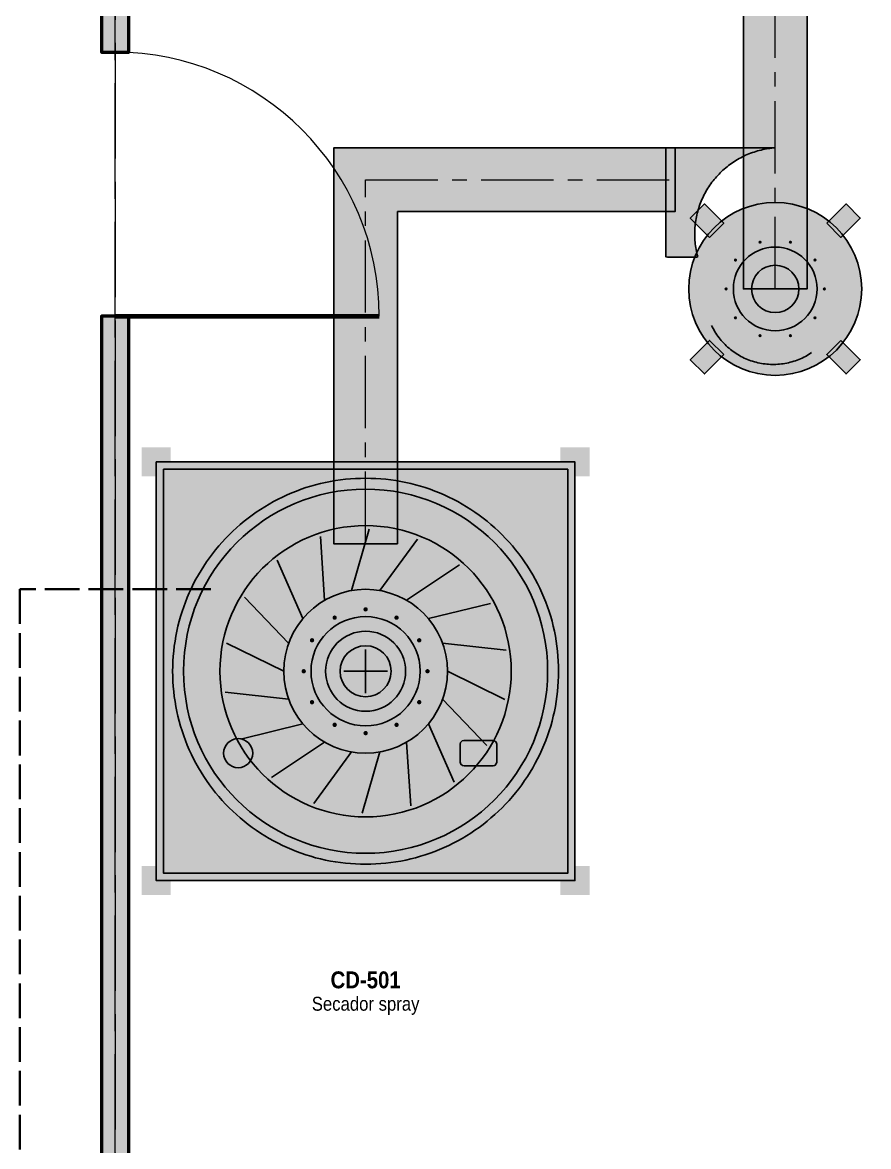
# Model space of a CAD drawing. Header units: metres. Extents: x 0 to 115, y 0 to 64.
# Drawn here: x 75.13 to 84.43, y 39.18 to 51.53 of the extents above; entities that cross this region are included whole.
import ezdxf

# ---------------------------------------------------------------- set-up
doc = ezdxf.new("R2010")
doc.units = ezdxf.units.M
doc.linetypes.add('CENTER', pattern=[5.08, 3.175, -0.635, 0.635, -0.635])
doc.linetypes.add('DASHED', pattern=[1.524, 1.27, -0.254])
doc.layers.add('A-AREA', color=8, linetype='DASHED', lineweight=13, plot=False)
for name, color, linetype, lineweight in [('A-MURO', 7, 'Continuous', 50), ('A-PUERTA', 41, 'Continuous', 25), ('G-ETIQUETA', 4, 'Continuous', 18), ('M-EQUIPO', 7, 'Continuous', 25), ('M-EQUIPO-RELLENO', 8, 'Continuous', 0), ('M-TUBERIA', 8, 'Continuous', 25), ('M-TUBERIA-RELLENO', 9, 'Continuous', 0)]:
    doc.layers.add(name, color=color, linetype=linetype, lineweight=lineweight)
doc.layers.add('A-MURO-RELLENO', color=8, linetype='Continuous', lineweight=0, true_color=0x8d949b)
doc.layers.add('P-PROCESO', color=5, linetype='Continuous', lineweight=35, true_color=0x1d4ed8)
doc.styles.add('PLANO', font='arial.ttf')
doc.styles.add('PLANO_N', font='arialbd.ttf')

# ---------------------------------------------------------------- blocks, each defined once
blk = doc.blocks.new('EQ_CD-501')
at = {"layer": 'M-EQUIPO-RELLENO', "true_color": 0x3e4a56}
h = blk.add_hatch(color=7, dxfattribs=at)
h.dxf.hatch_style = 1
h.paths.add_polyline_path([(-2.46, 2.46), (-2.14, 2.46), (-2.14, 2.14), (-2.46, 2.14)])
h = blk.add_hatch(color=7, dxfattribs=at)
h.dxf.hatch_style = 1
h.paths.add_polyline_path([(2.14, 2.46), (2.46, 2.46), (2.46, 2.14), (2.14, 2.14)])
at = {"layer": 'M-EQUIPO-RELLENO', "true_color": 0xe7ebee}
h = blk.add_hatch(color=7, dxfattribs=at)
h.dxf.hatch_style = 1
h.paths.add_polyline_path([(-2.3, 2.3), (2.3, 2.3), (2.3, -2.3), (-2.3, -2.3)])
h = blk.add_hatch(color=7, dxfattribs=at)
h.dxf.hatch_style = 1
h.paths.add_polyline_path([(2.12, 0), (2.1193, 0.0555), (2.1171, 0.111), (2.1136, 0.1664), (2.1086, 0.2216), (2.1021, 0.2768), (2.0942, 0.3317), (2.0849, 0.3864), (2.0741, 0.4409), (2.0619, 0.495), (2.0483, 0.5488), (2.0332, 0.6023), (2.0168, 0.6553), (1.9989, 0.7079), (1.9797, 0.7599), (1.9591, 0.8115), (1.9372, 0.8625), (1.9139, 0.9129), (1.8894, 0.9626), (1.8635, 1.0117), (1.8363, 1.0601), (1.8079, 1.1078), (1.7782, 1.1547), (1.7473, 1.2009), (1.7153, 1.2462), (1.682, 1.2906), (1.6476, 1.3342), (1.6121, 1.3768), (1.5755, 1.4186), (1.5378, 1.4593), (1.4991, 1.4991), (1.4593, 1.5378), (1.4186, 1.5755), (1.3768, 1.6121), (1.3342, 1.6476), (1.2906, 1.682), (1.2462, 1.7153), (1.2009, 1.7473), (1.1547, 1.7782), (1.1078, 1.8079), (1.0601, 1.8363), (1.0117, 1.8635), (0.9626, 1.8894), (0.9129, 1.9139), (0.8625, 1.9372), (0.8115, 1.9591), (0.7599, 1.9797), (0.7079, 1.9989), (0.6553, 2.0168), (0.6023, 2.0332), (0.5488, 2.0483), (0.495, 2.0619), (0.4409, 2.0741), (0.3864, 2.0849), (0.3317, 2.0942), (0.2768, 2.1021), (0.2216, 2.1086), (0.1664, 2.1136), (0.111, 2.1171), (0.0555, 2.1193), (0, 2.12), (-0.0555, 2.1193), (-0.111, 2.1171), (-0.1664, 2.1136), (-0.2216, 2.1086), (-0.2768, 2.1021), (-0.3317, 2.0942), (-0.3864, 2.0849), (-0.4409, 2.0741), (-0.495, 2.0619), (-0.5488, 2.0483), (-0.6023, 2.0332), (-0.6553, 2.0168), (-0.7079, 1.9989), (-0.7599, 1.9797), (-0.8115, 1.9591), (-0.8625, 1.9372), (-0.9129, 1.9139), (-0.9626, 1.8894), (-1.0117, 1.8635), (-1.0601, 1.8363), (-1.1078, 1.8079), (-1.1547, 1.7782), (-1.2009, 1.7473), (-1.2462, 1.7153), (-1.2906, 1.682), (-1.3342, 1.6476), (-1.3768, 1.6121), (-1.4186, 1.5755), (-1.4593, 1.5378), (-1.4991, 1.4991), (-1.5378, 1.4593), (-1.5755, 1.4186), (-1.6121, 1.3768), (-1.6476, 1.3342), (-1.682, 1.2906), (-1.7153, 1.2462), (-1.7473, 1.2009), (-1.7782, 1.1547), (-1.8079, 1.1078), (-1.8363, 1.0601), (-1.8635, 1.0117), (-1.8894, 0.9626), (-1.9139, 0.9129), (-1.9372, 0.8625), (-1.9591, 0.8115), (-1.9797, 0.7599), (-1.9989, 0.7079), (-2.0168, 0.6553), (-2.0332, 0.6023), (-2.0483, 0.5488), (-2.0619, 0.495), (-2.0741, 0.4409), (-2.0849, 0.3864), (-2.0942, 0.3317), (-2.1021, 0.2768), (-2.1086, 0.2216), (-2.1136, 0.1664), (-2.1171, 0.111), (-2.1193, 0.0555), (-2.12, 0), (-2.1193, -0.0555), (-2.1171, -0.111), (-2.1136, -0.1664), (-2.1086, -0.2216), (-2.1021, -0.2768), (-2.0942, -0.3317), (-2.0849, -0.3864), (-2.0741, -0.4409), (-2.0619, -0.495), (-2.0483, -0.5488), (-2.0332, -0.6023), (-2.0168, -0.6553), (-1.9989, -0.7079), (-1.9797, -0.7599), (-1.9591, -0.8115), (-1.9372, -0.8625), (-1.9139, -0.9129), (-1.8894, -0.9626), (-1.8635, -1.0117), (-1.8363, -1.0601), (-1.8079, -1.1078), (-1.7782, -1.1547), (-1.7473, -1.2009), (-1.7153, -1.2462), (-1.682, -1.2906), (-1.6476, -1.3342), (-1.6121, -1.3768), (-1.5755, -1.4186), (-1.5378, -1.4593), (-1.4991, -1.4991), (-1.4593, -1.5378), (-1.4186, -1.5755), (-1.3768, -1.6121), (-1.3342, -1.6476), (-1.2906, -1.682), (-1.2462, -1.7153), (-1.2009, -1.7473), (-1.1547, -1.7782), (-1.1078, -1.8079), (-1.0601, -1.8363), (-1.0117, -1.8635), (-0.9626, -1.8894), (-0.9129, -1.9139), (-0.8625, -1.9372), (-0.8115, -1.9591), (-0.7599, -1.9797), (-0.7079, -1.9989), (-0.6553, -2.0168), (-0.6023, -2.0332), (-0.5488, -2.0483), (-0.495, -2.0619), (-0.4409, -2.0741), (-0.3864, -2.0849), (-0.3317, -2.0942), (-0.2768, -2.1021), (-0.2216, -2.1086), (-0.1664, -2.1136), (-0.111, -2.1171), (-0.0555, -2.1193), (0, -2.12), (0.0555, -2.1193), (0.111, -2.1171), (0.1664, -2.1136), (0.2216, -2.1086), (0.2768, -2.1021), (0.3317, -2.0942), (0.3864, -2.0849), (0.4409, -2.0741), (0.495, -2.0619), (0.5488, -2.0483), (0.6023, -2.0332), (0.6553, -2.0168), (0.7079, -1.9989), (0.7599, -1.9797), (0.8115, -1.9591), (0.8625, -1.9372), (0.9129, -1.9139), (0.9626, -1.8894), (1.0117, -1.8635), (1.0601, -1.8363), (1.1078, -1.8079), (1.1547, -1.7782), (1.2009, -1.7473), (1.2462, -1.7153), (1.2906, -1.682), (1.3342, -1.6476), (1.3768, -1.6121), (1.4186, -1.5755), (1.4593, -1.5378), (1.4991, -1.4991), (1.5378, -1.4593), (1.5755, -1.4186), (1.6121, -1.3768), (1.6476, -1.3342), (1.682, -1.2906), (1.7153, -1.2462), (1.7473, -1.2009), (1.7782, -1.1547), (1.8079, -1.1078), (1.8363, -1.0601), (1.8635, -1.0117), (1.8894, -0.9626), (1.9139, -0.9129), (1.9372, -0.8625), (1.9591, -0.8115), (1.9797, -0.7599), (1.9989, -0.7079), (2.0168, -0.6553), (2.0332, -0.6023), (2.0483, -0.5488), (2.0619, -0.495), (2.0741, -0.4409), (2.0849, -0.3864), (2.0942, -0.3317), (2.1021, -0.2768), (2.1086, -0.2216), (2.1136, -0.1664), (2.1171, -0.111), (2.1193, -0.0555), (2.12, 0)])
at = {"layer": 'M-EQUIPO-RELLENO', "true_color": 0xe7ebef}
h = blk.add_hatch(color=7, dxfattribs=at)
h.dxf.hatch_style = 1
edge = h.paths.add_edge_path()
edge.add_arc((0, 0), 2, 0, 360)
at = {"layer": 'M-EQUIPO-RELLENO', "true_color": 0xd3d9df}
h = blk.add_hatch(color=7, dxfattribs=at)
h.dxf.hatch_style = 1
edge = h.paths.add_edge_path()
edge.add_arc((0, 0), 0.9, 0, 360)
at = {"layer": 'M-EQUIPO-RELLENO', "true_color": 0x5b6570}
h = blk.add_hatch(color=7, dxfattribs=at)
h.dxf.hatch_style = 1
edge = h.paths.add_edge_path()
edge.add_arc((0, 0.68), 0.024, 0, 360)
h = blk.add_hatch(color=7, dxfattribs=at)
h.dxf.hatch_style = 1
edge = h.paths.add_edge_path()
edge.add_arc((-0.34, 0.5889), 0.024, 0, 360)
h = blk.add_hatch(color=7, dxfattribs=at)
h.dxf.hatch_style = 1
edge = h.paths.add_edge_path()
edge.add_arc((0.34, 0.5889), 0.024, 0, 360)
at = {"layer": 'M-EQUIPO-RELLENO', "true_color": 0x5c6b7a}
h = blk.add_hatch(color=7, dxfattribs=at)
h.dxf.hatch_style = 1
edge = h.paths.add_edge_path()
edge.add_arc((0, 0), 0.44, 0, 360)
at = {"layer": 'M-EQUIPO-RELLENO', "true_color": 0x5b6570}
h = blk.add_hatch(color=7, dxfattribs=at)
h.dxf.hatch_style = 1
edge = h.paths.add_edge_path()
edge.add_arc((-0.5889, 0.34), 0.024, 0, 360)
h = blk.add_hatch(color=7, dxfattribs=at)
h.dxf.hatch_style = 1
edge = h.paths.add_edge_path()
edge.add_arc((0.5889, 0.34), 0.024, 0, 360)
h = blk.add_hatch(color=7, dxfattribs=at)
h.dxf.hatch_style = 1
edge = h.paths.add_edge_path()
edge.add_arc((-0.68, 0), 0.024, 0, 360)
h = blk.add_hatch(color=7, dxfattribs=at)
h.dxf.hatch_style = 1
edge = h.paths.add_edge_path()
edge.add_arc((0.68, 0), 0.024, 0, 360)
h = blk.add_hatch(color=7, dxfattribs=at)
h.dxf.hatch_style = 1
edge = h.paths.add_edge_path()
edge.add_arc((-0.5889, -0.34), 0.024, 0, 360)
h = blk.add_hatch(color=7, dxfattribs=at)
h.dxf.hatch_style = 1
edge = h.paths.add_edge_path()
edge.add_arc((0.5889, -0.34), 0.024, 0, 360)
h = blk.add_hatch(color=7, dxfattribs=at)
h.dxf.hatch_style = 1
edge = h.paths.add_edge_path()
edge.add_arc((-0.34, -0.5889), 0.024, 0, 360)
h = blk.add_hatch(color=7, dxfattribs=at)
h.dxf.hatch_style = 1
edge = h.paths.add_edge_path()
edge.add_arc((0.34, -0.5889), 0.024, 0, 360)
at = {"layer": 'M-EQUIPO-RELLENO', "true_color": 0xb9d6ea}
h = blk.add_hatch(color=7, dxfattribs=at)
h.dxf.hatch_style = 1
edge = h.paths.add_edge_path()
edge.add_arc((-1.4, -0.9), 0.16, 0, 360)
at = {"layer": 'M-EQUIPO-RELLENO', "true_color": 0x5b6570}
h = blk.add_hatch(color=7, dxfattribs=at)
h.dxf.hatch_style = 1
edge = h.paths.add_edge_path()
edge.add_arc((0, -0.68), 0.024, 0, 360)
at = {"layer": 'M-EQUIPO-RELLENO', "true_color": 0xe8ecef}
h = blk.add_hatch(color=7, dxfattribs=at)
h.dxf.hatch_style = 1
h.paths.add_polyline_path([(1.08, -0.76), (1.0998, -0.76), (1.1196, -0.76), (1.1394, -0.76), (1.1591, -0.76), (1.1789, -0.76), (1.1987, -0.76), (1.2185, -0.76), (1.2383, -0.76), (1.2581, -0.76), (1.2779, -0.76), (1.2976, -0.76), (1.3174, -0.76), (1.3372, -0.76), (1.357, -0.76), (1.3768, -0.76), (1.3966, -0.76), (1.417, -0.7638), (1.434, -0.7789), (1.44, -0.7994), (1.44, -0.8191), (1.44, -0.8389), (1.44, -0.8587), (1.44, -0.8785), (1.44, -0.8983), (1.44, -0.9181), (1.44, -0.9379), (1.44, -0.9576), (1.44, -0.9774), (1.44, -0.9972), (1.4359, -1.0177), (1.4205, -1.0344), (1.4, -1.04), (1.3802, -1.04), (1.3604, -1.04), (1.3406, -1.04), (1.3209, -1.04), (1.3011, -1.04), (1.2813, -1.04), (1.2615, -1.04), (1.2417, -1.04), (1.2219, -1.04), (1.2021, -1.04), (1.1824, -1.04), (1.1626, -1.04), (1.1428, -1.04), (1.123, -1.04), (1.1032, -1.04), (1.0834, -1.04), (1.063, -1.0362), (1.046, -1.0211), (1.04, -1.0006), (1.04, -0.9809), (1.04, -0.9611), (1.04, -0.9413), (1.04, -0.9215), (1.04, -0.9017), (1.04, -0.8819), (1.04, -0.8621), (1.04, -0.8424), (1.04, -0.8226), (1.04, -0.8028), (1.0441, -0.7823), (1.0595, -0.7656)])
at = {"layer": 'M-EQUIPO-RELLENO', "true_color": 0x3e4a56}
h = blk.add_hatch(color=7, dxfattribs=at)
h.dxf.hatch_style = 1
h.paths.add_polyline_path([(-2.46, -2.14), (-2.14, -2.14), (-2.14, -2.46), (-2.46, -2.46)])
h = blk.add_hatch(color=7, dxfattribs=at)
h.dxf.hatch_style = 1
h.paths.add_polyline_path([(2.14, -2.14), (2.46, -2.14), (2.46, -2.46), (2.14, -2.46)])
at = {"layer": 'M-EQUIPO'}
for points in [[(-2.3, 2.3), (2.3, 2.3), (2.3, -2.3), (-2.3, -2.3)], [(2.12, 0), (2.1193, 0.0555), (2.1171, 0.111), (2.1136, 0.1664), (2.1086, 0.2216), (2.1021, 0.2768), (2.0942, 0.3317), (2.0849, 0.3864), (2.0741, 0.4409), (2.0619, 0.495), (2.0483, 0.5488), (2.0332, 0.6023), (2.0168, 0.6553), (1.9989, 0.7079), (1.9797, 0.7599), (1.9591, 0.8115), (1.9372, 0.8625), (1.9139, 0.9129), (1.8894, 0.9626), (1.8635, 1.0117), (1.8363, 1.0601), (1.8079, 1.1078), (1.7782, 1.1547), (1.7473, 1.2009), (1.7153, 1.2462), (1.682, 1.2906), (1.6476, 1.3342), (1.6121, 1.3768), (1.5755, 1.4186), (1.5378, 1.4593), (1.4991, 1.4991), (1.4593, 1.5378), (1.4186, 1.5755), (1.3768, 1.6121), (1.3342, 1.6476), (1.2906, 1.682), (1.2462, 1.7153), (1.2009, 1.7473), (1.1547, 1.7782), (1.1078, 1.8079), (1.0601, 1.8363), (1.0117, 1.8635), (0.9626, 1.8894), (0.9129, 1.9139), (0.8625, 1.9372), (0.8115, 1.9591), (0.7599, 1.9797), (0.7079, 1.9989), (0.6553, 2.0168), (0.6023, 2.0332), (0.5488, 2.0483), (0.495, 2.0619), (0.4409, 2.0741), (0.3864, 2.0849), (0.3317, 2.0942), (0.2768, 2.1021), (0.2216, 2.1086), (0.1664, 2.1136), (0.111, 2.1171), (0.0555, 2.1193), (0, 2.12), (-0.0555, 2.1193), (-0.111, 2.1171), (-0.1664, 2.1136), (-0.2216, 2.1086), (-0.2768, 2.1021), (-0.3317, 2.0942), (-0.3864, 2.0849), (-0.4409, 2.0741), (-0.495, 2.0619), (-0.5488, 2.0483), (-0.6023, 2.0332), (-0.6553, 2.0168), (-0.7079, 1.9989), (-0.7599, 1.9797), (-0.8115, 1.9591), (-0.8625, 1.9372), (-0.9129, 1.9139), (-0.9626, 1.8894), (-1.0117, 1.8635), (-1.0601, 1.8363), (-1.1078, 1.8079), (-1.1547, 1.7782), (-1.2009, 1.7473), (-1.2462, 1.7153), (-1.2906, 1.682), (-1.3342, 1.6476), (-1.3768, 1.6121), (-1.4186, 1.5755), (-1.4593, 1.5378), (-1.4991, 1.4991), (-1.5378, 1.4593), (-1.5755, 1.4186), (-1.6121, 1.3768), (-1.6476, 1.3342), (-1.682, 1.2906), (-1.7153, 1.2462), (-1.7473, 1.2009), (-1.7782, 1.1547), (-1.8079, 1.1078), (-1.8363, 1.0601), (-1.8635, 1.0117), (-1.8894, 0.9626), (-1.9139, 0.9129), (-1.9372, 0.8625), (-1.9591, 0.8115), (-1.9797, 0.7599), (-1.9989, 0.7079), (-2.0168, 0.6553), (-2.0332, 0.6023), (-2.0483, 0.5488), (-2.0619, 0.495), (-2.0741, 0.4409), (-2.0849, 0.3864), (-2.0942, 0.3317), (-2.1021, 0.2768), (-2.1086, 0.2216), (-2.1136, 0.1664), (-2.1171, 0.111), (-2.1193, 0.0555), (-2.12, 0), (-2.1193, -0.0555), (-2.1171, -0.111), (-2.1136, -0.1664), (-2.1086, -0.2216), (-2.1021, -0.2768), (-2.0942, -0.3317), (-2.0849, -0.3864), (-2.0741, -0.4409), (-2.0619, -0.495), (-2.0483, -0.5488), (-2.0332, -0.6023), (-2.0168, -0.6553), (-1.9989, -0.7079), (-1.9797, -0.7599), (-1.9591, -0.8115), (-1.9372, -0.8625), (-1.9139, -0.9129), (-1.8894, -0.9626), (-1.8635, -1.0117), (-1.8363, -1.0601), (-1.8079, -1.1078), (-1.7782, -1.1547), (-1.7473, -1.2009), (-1.7153, -1.2462), (-1.682, -1.2906), (-1.6476, -1.3342), (-1.6121, -1.3768), (-1.5755, -1.4186), (-1.5378, -1.4593), (-1.4991, -1.4991), (-1.4593, -1.5378), (-1.4186, -1.5755), (-1.3768, -1.6121), (-1.3342, -1.6476), (-1.2906, -1.682), (-1.2462, -1.7153), (-1.2009, -1.7473), (-1.1547, -1.7782), (-1.1078, -1.8079), (-1.0601, -1.8363), (-1.0117, -1.8635), (-0.9626, -1.8894), (-0.9129, -1.9139), (-0.8625, -1.9372), (-0.8115, -1.9591), (-0.7599, -1.9797), (-0.7079, -1.9989), (-0.6553, -2.0168), (-0.6023, -2.0332), (-0.5488, -2.0483), (-0.495, -2.0619), (-0.4409, -2.0741), (-0.3864, -2.0849), (-0.3317, -2.0942), (-0.2768, -2.1021), (-0.2216, -2.1086), (-0.1664, -2.1136), (-0.111, -2.1171), (-0.0555, -2.1193), (0, -2.12), (0.0555, -2.1193), (0.111, -2.1171), (0.1664, -2.1136), (0.2216, -2.1086), (0.2768, -2.1021), (0.3317, -2.0942), (0.3864, -2.0849), (0.4409, -2.0741), (0.495, -2.0619), (0.5488, -2.0483), (0.6023, -2.0332), (0.6553, -2.0168), (0.7079, -1.9989), (0.7599, -1.9797), (0.8115, -1.9591), (0.8625, -1.9372), (0.9129, -1.9139), (0.9626, -1.8894), (1.0117, -1.8635), (1.0601, -1.8363), (1.1078, -1.8079), (1.1547, -1.7782), (1.2009, -1.7473), (1.2462, -1.7153), (1.2906, -1.682), (1.3342, -1.6476), (1.3768, -1.6121), (1.4186, -1.5755), (1.4593, -1.5378), (1.4991, -1.4991), (1.5378, -1.4593), (1.5755, -1.4186), (1.6121, -1.3768), (1.6476, -1.3342), (1.682, -1.2906), (1.7153, -1.2462), (1.7473, -1.2009), (1.7782, -1.1547), (1.8079, -1.1078), (1.8363, -1.0601), (1.8635, -1.0117), (1.8894, -0.9626), (1.9139, -0.9129), (1.9372, -0.8625), (1.9591, -0.8115), (1.9797, -0.7599), (1.9989, -0.7079), (2.0168, -0.6553), (2.0332, -0.6023), (2.0483, -0.5488), (2.0619, -0.495), (2.0741, -0.4409), (2.0849, -0.3864), (2.0942, -0.3317), (2.1021, -0.2768), (2.1086, -0.2216), (2.1136, -0.1664), (2.1171, -0.111), (2.1193, -0.0555), (2.12, 0)], [(1.08, -0.76), (1.0998, -0.76), (1.1196, -0.76), (1.1394, -0.76), (1.1591, -0.76), (1.1789, -0.76), (1.1987, -0.76), (1.2185, -0.76), (1.2383, -0.76), (1.2581, -0.76), (1.2779, -0.76), (1.2976, -0.76), (1.3174, -0.76), (1.3372, -0.76), (1.357, -0.76), (1.3768, -0.76), (1.3966, -0.76), (1.417, -0.7638), (1.434, -0.7789), (1.44, -0.7994), (1.44, -0.8191), (1.44, -0.8389), (1.44, -0.8587), (1.44, -0.8785), (1.44, -0.8983), (1.44, -0.9181), (1.44, -0.9379), (1.44, -0.9576), (1.44, -0.9774), (1.44, -0.9972), (1.4359, -1.0177), (1.4205, -1.0344), (1.4, -1.04), (1.3802, -1.04), (1.3604, -1.04), (1.3406, -1.04), (1.3209, -1.04), (1.3011, -1.04), (1.2813, -1.04), (1.2615, -1.04), (1.2417, -1.04), (1.2219, -1.04), (1.2021, -1.04), (1.1824, -1.04), (1.1626, -1.04), (1.1428, -1.04), (1.123, -1.04), (1.1032, -1.04), (1.0834, -1.04), (1.063, -1.0362), (1.046, -1.0211), (1.04, -1.0006), (1.04, -0.9809), (1.04, -0.9611), (1.04, -0.9413), (1.04, -0.9215), (1.04, -0.9017), (1.04, -0.8819), (1.04, -0.8621), (1.04, -0.8424), (1.04, -0.8226), (1.04, -0.8028), (1.0441, -0.7823), (1.0595, -0.7656)]]:
    blk.add_lwpolyline(points, close=True, dxfattribs=at)
at = {"layer": 'M-EQUIPO', "true_color": 0xd9a514}
blk.add_lwpolyline([(-2.22, 2.22), (2.22, 2.22), (2.22, -2.22), (-2.22, -2.22)], close=True, dxfattribs=at)
at = {"layer": 'M-EQUIPO', "true_color": 0x6b7682}
for points in [[(-0.1563, 0.8863), (0.0397, 1.5595)], [(-0.45, 0.7794), (-0.496, 1.479)], [(0.1563, 0.8863), (0.5707, 1.4519)], [(-0.6894, 0.5785), (-0.972, 1.2202)], [(0.45, 0.7794), (1.0329, 1.1691)], [(-0.8457, 0.3078), (-1.3307, 0.8141)], [(0.6894, 0.5785), (1.3704, 0.7453)], [(-0.9, 0), (-1.5289, 0.3099)], [(0.8457, 0.3078), (1.5427, 0.2317)], [(0.9, 0), (1.5289, -0.3099)], [(-0.8457, -0.3078), (-1.5427, -0.2317)], [(0.8457, -0.3078), (1.3307, -0.8141)], [(-0.6894, -0.5785), (-1.3704, -0.7453)], [(0.6894, -0.5785), (0.972, -1.2202)], [(-0.45, -0.7794), (-1.0329, -1.1691)], [(0.45, -0.7794), (0.496, -1.479)], [(-0.1563, -0.8863), (-0.5707, -1.4519)], [(0.1563, -0.8863), (-0.0397, -1.5595)]]:
    blk.add_lwpolyline(points, dxfattribs=at)
at = {"layer": 'M-EQUIPO', "true_color": 0xc9d6e2}
for points in [[(0, 0.24), (0, -0.24)], [(-0.24, 0), (0.24, 0)]]:
    blk.add_lwpolyline(points, dxfattribs=at)
at = {"layer": 'M-EQUIPO'}
for centre, radius in [((0, 0), 2), ((0, 0), 0.9), ((0, 0), 0.44), ((-1.4, -0.9), 0.16)]:
    blk.add_circle(centre, radius, dxfattribs=at)
at = {"layer": 'M-EQUIPO', "true_color": 0x8b96a2}
blk.add_circle((0, 0), 1.6, dxfattribs=at)
at = {"layer": 'M-EQUIPO', "ltscale": 0.15}
blk.add_circle((0, 0), 0.6, dxfattribs=at)
at = {"layer": 'M-EQUIPO', "true_color": 0xc9d6e2}
blk.add_circle((0, 0), 0.28, dxfattribs=at)
at = {"layer": 'G-ETIQUETA', "style": 'PLANO', "flags": 1}
for tag, p in [('TAG', (0, 0)), ('NOMBRE', (0, -0.25)), ('AREA', (0, -0.5)), ('FUNCION', (0, -0.75)), ('CONFIANZA', (0, -1))]:
    blk.add_attdef(tag, p, '', height=0.15, dxfattribs=at)
blk = doc.blocks.new('EQ_CO-65H')
at = {"layer": 'M-EQUIPO-RELLENO', "true_color": 0xdfe4e9}
h = blk.add_hatch(color=7, dxfattribs=at)
h.dxf.hatch_style = 1
h.paths.add_polyline_path([(-1.2, 1.55), (-1.18, 1.55), (-1.1601, 1.55), (-1.1401, 1.55), (-1.1201, 1.55), (-1.1002, 1.55), (-1.0802, 1.55), (-1.0603, 1.55), (-1.0403, 1.55), (-1.0203, 1.55), (-1.0004, 1.55), (-0.9804, 1.55), (-0.9604, 1.55), (-0.9405, 1.55), (-0.9205, 1.55), (-0.9006, 1.55), (-0.8806, 1.55), (-0.8606, 1.55), (-0.8407, 1.55), (-0.8207, 1.55), (-0.8007, 1.55), (-0.7808, 1.55), (-0.7608, 1.55), (-0.7409, 1.55), (-0.7209, 1.55), (-0.7009, 1.55), (-0.681, 1.55), (-0.661, 1.55), (-0.641, 1.55), (-0.6211, 1.55), (-0.6011, 1.55), (-0.5812, 1.55), (-0.5612, 1.55), (-0.5412, 1.55), (-0.5213, 1.55), (-0.5013, 1.55), (-0.4813, 1.55), (-0.4614, 1.55), (-0.4414, 1.55), (-0.4215, 1.55), (-0.4015, 1.55), (-0.3815, 1.55), (-0.3616, 1.55), (-0.3416, 1.55), (-0.3216, 1.55), (-0.3017, 1.55), (-0.2817, 1.55), (-0.2618, 1.55), (-0.2418, 1.55), (-0.2218, 1.55), (-0.2019, 1.55), (-0.1819, 1.55), (-0.1619, 1.55), (-0.142, 1.55), (-0.122, 1.55), (-0.1021, 1.55), (-0.0821, 1.55), (-0.0621, 1.55), (-0.0422, 1.55), (-0.0222, 1.55), (-0.0022, 1.55), (-0.0177, 1.5486), (-0.0375, 1.5466), (-0.0573, 1.5443), (-0.0771, 1.5415), (-0.0968, 1.5383), (-0.1164, 1.5346), (-0.136, 1.5306), (-0.1555, 1.5262), (-0.1748, 1.5213), (-0.1941, 1.516), (-0.2132, 1.5104), (-0.2322, 1.5043), (-0.2511, 1.4978), (-0.2699, 1.491), (-0.2885, 1.4837), (-0.3069, 1.4761), (-0.3252, 1.4681), (-0.3433, 1.4597), (-0.3612, 1.4509), (-0.3789, 1.4417), (-0.3965, 1.4322), (-0.4138, 1.4223), (-0.4309, 1.412), (-0.4478, 1.4014), (-0.4645, 1.3904), (-0.481, 1.3791), (-0.4972, 1.3674), (-0.5131, 1.3554), (-0.5288, 1.3431), (-0.5443, 1.3305), (-0.5594, 1.3175), (-0.5743, 1.3042), (-0.5889, 1.2906), (-0.6032, 1.2767), (-0.6173, 1.2625), (-0.631, 1.248), (-0.6444, 1.2332), (-0.6575, 1.2181), (-0.6703, 1.2028), (-0.6827, 1.1872), (-0.6948, 1.1713), (-0.7066, 1.1552), (-0.7181, 1.1388), (-0.7292, 1.1223), (-0.7399, 1.1054), (-0.7503, 1.0884), (-0.7604, 1.0711), (-0.77, 1.0537), (-0.7793, 1.036), (-0.7883, 1.0182), (-0.7968, 1.0001), (-0.805, 0.9819), (-0.8128, 0.9635), (-0.8202, 0.945), (-0.8272, 0.9263), (-0.8338, 0.9075), (-0.84, 0.8885), (-0.8458, 0.8694), (-0.8512, 0.8502), (-0.8562, 0.8308), (-0.8608, 0.8114), (-0.865, 0.7919), (-0.8688, 0.7723), (-0.8721, 0.7526), (-0.8751, 0.7329), (-0.8776, 0.7131), (-0.8797, 0.6932), (-0.8815, 0.6733), (-0.8827, 0.6534), (-0.8836, 0.6335), (-0.8841, 0.6135), (-0.8841, 0.5936), (-0.8837, 0.5736), (-0.8829, 0.5537), (-0.8816, 0.5337), (-0.88, 0.5138), (-0.8779, 0.494), (-0.8754, 0.4742), (-0.8725, 0.4544), (-0.8692, 0.4347), (-0.8655, 0.4151), (-0.8614, 0.3956), (-0.8568, 0.3762), (-0.8519, 0.3568), (-0.8629, 0.35), (-0.8828, 0.35), (-0.9028, 0.35), (-0.9228, 0.35), (-0.9427, 0.35), (-0.9627, 0.35), (-0.9827, 0.35), (-1.0026, 0.35), (-1.0226, 0.35), (-1.0425, 0.35), (-1.0625, 0.35), (-1.0825, 0.35), (-1.1024, 0.35), (-1.1224, 0.35), (-1.1424, 0.35), (-1.1623, 0.35), (-1.1823, 0.35), (-1.2, 0.3522), (-1.2, 0.3722), (-1.2, 0.3922), (-1.2, 0.4121), (-1.2, 0.4321), (-1.2, 0.4521), (-1.2, 0.472), (-1.2, 0.492), (-1.2, 0.5119), (-1.2, 0.5319), (-1.2, 0.5519), (-1.2, 0.5718), (-1.2, 0.5918), (-1.2, 0.6118), (-1.2, 0.6317), (-1.2, 0.6517), (-1.2, 0.6716), (-1.2, 0.6916), (-1.2, 0.7116), (-1.2, 0.7315), (-1.2, 0.7515), (-1.2, 0.7715), (-1.2, 0.7914), (-1.2, 0.8114), (-1.2, 0.8313), (-1.2, 0.8513), (-1.2, 0.8713), (-1.2, 0.8912), (-1.2, 0.9112), (-1.2, 0.9312), (-1.2, 0.9511), (-1.2, 0.9711), (-1.2, 0.991), (-1.2, 1.011), (-1.2, 1.031), (-1.2, 1.0509), (-1.2, 1.0709), (-1.2, 1.0909), (-1.2, 1.1108), (-1.2, 1.1308), (-1.2, 1.1507), (-1.2, 1.1707), (-1.2, 1.1907), (-1.2, 1.2106), (-1.2, 1.2306), (-1.2, 1.2506), (-1.2, 1.2705), (-1.2, 1.2905), (-1.2, 1.3104), (-1.2, 1.3304), (-1.2, 1.3504), (-1.2, 1.3703), (-1.2, 1.3903), (-1.2, 1.4103), (-1.2, 1.4302), (-1.2, 1.4502), (-1.2, 1.4701), (-1.2, 1.4901), (-1.2, 1.5101), (-1.2, 1.53), (-1.2, 1.55)])
at = {"layer": 'M-EQUIPO-RELLENO', "true_color": 0xe7ebef}
h = blk.add_hatch(color=7, dxfattribs=at)
h.dxf.hatch_style = 1
edge = h.paths.add_edge_path()
edge.add_arc((0, 0), 0.95, 0, 360)
at = {"layer": 'M-EQUIPO-RELLENO', "true_color": 0xc3cad1}
h = blk.add_hatch(color=7, dxfattribs=at)
h.dxf.hatch_style = 1
h.paths.add_polyline_path([(-0.7212, 0.5657), (-0.9334, 0.7778), (-0.7778, 0.9334), (-0.5657, 0.7212)])
h = blk.add_hatch(color=7, dxfattribs=at)
h.dxf.hatch_style = 1
h.paths.add_polyline_path([(0.5657, 0.7212), (0.7778, 0.9334), (0.9334, 0.7778), (0.7212, 0.5657)])
at = {"layer": 'M-EQUIPO-RELLENO', "true_color": 0x5b6570}
h = blk.add_hatch(color=7, dxfattribs=at)
h.dxf.hatch_style = 1
edge = h.paths.add_edge_path()
edge.add_arc((-0.1669, 0.5136), 0.018, 0, 360)
h = blk.add_hatch(color=7, dxfattribs=at)
h.dxf.hatch_style = 1
edge = h.paths.add_edge_path()
edge.add_arc((0.1669, 0.5136), 0.018, 0, 360)
at = {"layer": 'M-EQUIPO-RELLENO', "true_color": 0xd1d8de}
h = blk.add_hatch(color=7, dxfattribs=at)
h.dxf.hatch_style = 1
edge = h.paths.add_edge_path()
edge.add_arc((0, 0), 0.46, 0, 360)
at = {"layer": 'M-EQUIPO-RELLENO', "true_color": 0x5b6570}
h = blk.add_hatch(color=7, dxfattribs=at)
h.dxf.hatch_style = 1
edge = h.paths.add_edge_path()
edge.add_arc((-0.4369, 0.3174), 0.018, 0, 360)
h = blk.add_hatch(color=7, dxfattribs=at)
h.dxf.hatch_style = 1
edge = h.paths.add_edge_path()
edge.add_arc((0.4369, 0.3174), 0.018, 0, 360)
h = blk.add_hatch(color=7, dxfattribs=at)
h.dxf.hatch_style = 1
edge = h.paths.add_edge_path()
edge.add_arc((-0.54, 0), 0.018, 0, 360)
h = blk.add_hatch(color=7, dxfattribs=at)
h.dxf.hatch_style = 1
edge = h.paths.add_edge_path()
edge.add_arc((0.54, 0), 0.018, 0, 360)
h = blk.add_hatch(color=7, dxfattribs=at)
h.dxf.hatch_style = 1
edge = h.paths.add_edge_path()
edge.add_arc((-0.4369, -0.3174), 0.018, 0, 360)
h = blk.add_hatch(color=7, dxfattribs=at)
h.dxf.hatch_style = 1
edge = h.paths.add_edge_path()
edge.add_arc((0.4369, -0.3174), 0.018, 0, 360)
at = {"layer": 'M-EQUIPO-RELLENO', "true_color": 0xc3cad1}
h = blk.add_hatch(color=7, dxfattribs=at)
h.dxf.hatch_style = 1
h.paths.add_polyline_path([(-0.5657, -0.7212), (-0.7778, -0.9334), (-0.9334, -0.7778), (-0.7212, -0.5657)])
at = {"layer": 'M-EQUIPO-RELLENO', "true_color": 0x5b6570}
h = blk.add_hatch(color=7, dxfattribs=at)
h.dxf.hatch_style = 1
edge = h.paths.add_edge_path()
edge.add_arc((-0.1669, -0.5136), 0.018, 0, 360)
h = blk.add_hatch(color=7, dxfattribs=at)
h.dxf.hatch_style = 1
edge = h.paths.add_edge_path()
edge.add_arc((0.1669, -0.5136), 0.018, 0, 360)
at = {"layer": 'M-EQUIPO-RELLENO', "true_color": 0xc3cad1}
h = blk.add_hatch(color=7, dxfattribs=at)
h.dxf.hatch_style = 1
h.paths.add_polyline_path([(0.7212, -0.5657), (0.9334, -0.7778), (0.7778, -0.9334), (0.5657, -0.7212)])
at = {"layer": 'M-EQUIPO'}
for points in [[(-1.2, 1.55), (-1.18, 1.55), (-1.1601, 1.55), (-1.1401, 1.55), (-1.1201, 1.55), (-1.1002, 1.55), (-1.0802, 1.55), (-1.0603, 1.55), (-1.0403, 1.55), (-1.0203, 1.55), (-1.0004, 1.55), (-0.9804, 1.55), (-0.9604, 1.55), (-0.9405, 1.55), (-0.9205, 1.55), (-0.9006, 1.55), (-0.8806, 1.55), (-0.8606, 1.55), (-0.8407, 1.55), (-0.8207, 1.55), (-0.8007, 1.55), (-0.7808, 1.55), (-0.7608, 1.55), (-0.7409, 1.55), (-0.7209, 1.55), (-0.7009, 1.55), (-0.681, 1.55), (-0.661, 1.55), (-0.641, 1.55), (-0.6211, 1.55), (-0.6011, 1.55), (-0.5812, 1.55), (-0.5612, 1.55), (-0.5412, 1.55), (-0.5213, 1.55), (-0.5013, 1.55), (-0.4813, 1.55), (-0.4614, 1.55), (-0.4414, 1.55), (-0.4215, 1.55), (-0.4015, 1.55), (-0.3815, 1.55), (-0.3616, 1.55), (-0.3416, 1.55), (-0.3216, 1.55), (-0.3017, 1.55), (-0.2817, 1.55), (-0.2618, 1.55), (-0.2418, 1.55), (-0.2218, 1.55), (-0.2019, 1.55), (-0.1819, 1.55), (-0.1619, 1.55), (-0.142, 1.55), (-0.122, 1.55), (-0.1021, 1.55), (-0.0821, 1.55), (-0.0621, 1.55), (-0.0422, 1.55), (-0.0222, 1.55), (-0.0022, 1.55), (-0.0177, 1.5486), (-0.0375, 1.5466), (-0.0573, 1.5443), (-0.0771, 1.5415), (-0.0968, 1.5383), (-0.1164, 1.5346), (-0.136, 1.5306), (-0.1555, 1.5262), (-0.1748, 1.5213), (-0.1941, 1.516), (-0.2132, 1.5104), (-0.2322, 1.5043), (-0.2511, 1.4978), (-0.2699, 1.491), (-0.2885, 1.4837), (-0.3069, 1.4761), (-0.3252, 1.4681), (-0.3433, 1.4597), (-0.3612, 1.4509), (-0.3789, 1.4417), (-0.3965, 1.4322), (-0.4138, 1.4223), (-0.4309, 1.412), (-0.4478, 1.4014), (-0.4645, 1.3904), (-0.481, 1.3791), (-0.4972, 1.3674), (-0.5131, 1.3554), (-0.5288, 1.3431), (-0.5443, 1.3305), (-0.5594, 1.3175), (-0.5743, 1.3042), (-0.5889, 1.2906), (-0.6032, 1.2767), (-0.6173, 1.2625), (-0.631, 1.248), (-0.6444, 1.2332), (-0.6575, 1.2181), (-0.6703, 1.2028), (-0.6827, 1.1872), (-0.6948, 1.1713), (-0.7066, 1.1552), (-0.7181, 1.1388), (-0.7292, 1.1223), (-0.7399, 1.1054), (-0.7503, 1.0884), (-0.7604, 1.0711), (-0.77, 1.0537), (-0.7793, 1.036), (-0.7883, 1.0182), (-0.7968, 1.0001), (-0.805, 0.9819), (-0.8128, 0.9635), (-0.8202, 0.945), (-0.8272, 0.9263), (-0.8338, 0.9075), (-0.84, 0.8885), (-0.8458, 0.8694), (-0.8512, 0.8502), (-0.8562, 0.8308), (-0.8608, 0.8114), (-0.865, 0.7919), (-0.8688, 0.7723), (-0.8721, 0.7526), (-0.8751, 0.7329), (-0.8776, 0.7131), (-0.8797, 0.6932), (-0.8815, 0.6733), (-0.8827, 0.6534), (-0.8836, 0.6335), (-0.8841, 0.6135), (-0.8841, 0.5936), (-0.8837, 0.5736), (-0.8829, 0.5537), (-0.8816, 0.5337), (-0.88, 0.5138), (-0.8779, 0.494), (-0.8754, 0.4742), (-0.8725, 0.4544), (-0.8692, 0.4347), (-0.8655, 0.4151), (-0.8614, 0.3956), (-0.8568, 0.3762), (-0.8519, 0.3568), (-0.8629, 0.35), (-0.8828, 0.35), (-0.9028, 0.35), (-0.9228, 0.35), (-0.9427, 0.35), (-0.9627, 0.35), (-0.9827, 0.35), (-1.0026, 0.35), (-1.0226, 0.35), (-1.0425, 0.35), (-1.0625, 0.35), (-1.0825, 0.35), (-1.1024, 0.35), (-1.1224, 0.35), (-1.1424, 0.35), (-1.1623, 0.35), (-1.1823, 0.35), (-1.2, 0.3522), (-1.2, 0.3722), (-1.2, 0.3922), (-1.2, 0.4121), (-1.2, 0.4321), (-1.2, 0.4521), (-1.2, 0.472), (-1.2, 0.492), (-1.2, 0.5119), (-1.2, 0.5319), (-1.2, 0.5519), (-1.2, 0.5718), (-1.2, 0.5918), (-1.2, 0.6118), (-1.2, 0.6317), (-1.2, 0.6517), (-1.2, 0.6716), (-1.2, 0.6916), (-1.2, 0.7116), (-1.2, 0.7315), (-1.2, 0.7515), (-1.2, 0.7715), (-1.2, 0.7914), (-1.2, 0.8114), (-1.2, 0.8313), (-1.2, 0.8513), (-1.2, 0.8713), (-1.2, 0.8912), (-1.2, 0.9112), (-1.2, 0.9312), (-1.2, 0.9511), (-1.2, 0.9711), (-1.2, 0.991), (-1.2, 1.011), (-1.2, 1.031), (-1.2, 1.0509), (-1.2, 1.0709), (-1.2, 1.0909), (-1.2, 1.1108), (-1.2, 1.1308), (-1.2, 1.1507), (-1.2, 1.1707), (-1.2, 1.1907), (-1.2, 1.2106), (-1.2, 1.2306), (-1.2, 1.2506), (-1.2, 1.2705), (-1.2, 1.2905), (-1.2, 1.3104), (-1.2, 1.3304), (-1.2, 1.3504), (-1.2, 1.3703), (-1.2, 1.3903), (-1.2, 1.4103), (-1.2, 1.4302), (-1.2, 1.4502), (-1.2, 1.4701), (-1.2, 1.4901), (-1.2, 1.5101), (-1.2, 1.53), (-1.2, 1.55)], [(-0.7212, 0.5657), (-0.9334, 0.7778), (-0.7778, 0.9334), (-0.5657, 0.7212)], [(0.5657, 0.7212), (0.7778, 0.9334), (0.9334, 0.7778), (0.7212, 0.5657)], [(-0.5657, -0.7212), (-0.7778, -0.9334), (-0.9334, -0.7778), (-0.7212, -0.5657)], [(0.7212, -0.5657), (0.9334, -0.7778), (0.7778, -0.9334), (0.5657, -0.7212)]]:
    blk.add_lwpolyline(points, close=True, dxfattribs=at)
at = {"layer": 'M-EQUIPO', "true_color": 0x5d6a76}
blk.add_lwpolyline([(-0.7, -0.4), (-0.6913, -0.4179), (-0.682, -0.4356), (-0.6724, -0.453), (-0.6622, -0.4701), (-0.6516, -0.487), (-0.6406, -0.5036), (-0.6291, -0.5199), (-0.6172, -0.5359), (-0.6049, -0.5515), (-0.5921, -0.5669), (-0.579, -0.5818), (-0.5655, -0.5965), (-0.5515, -0.6107), (-0.5373, -0.6246), (-0.5226, -0.6381), (-0.5076, -0.6512), (-0.4922, -0.6639), (-0.4766, -0.6762), (-0.4606, -0.6881), (-0.4442, -0.6995), (-0.4276, -0.7105), (-0.4107, -0.7211), (-0.3936, -0.7312), (-0.3761, -0.7408), (-0.3584, -0.75), (-0.3405, -0.7587), (-0.3224, -0.767), (-0.304, -0.7747), (-0.2854, -0.782), (-0.2667, -0.7887), (-0.2478, -0.795), (-0.2287, -0.8007), (-0.2095, -0.806), (-0.1901, -0.8107), (-0.1706, -0.8149), (-0.1511, -0.8186), (-0.1314, -0.8218), (-0.1116, -0.8244), (-0.0918, -0.8266), (-0.072, -0.8282), (-0.0521, -0.8292), (-0.0322, -0.8298), (-0.0122, -0.8298), (0.0077, -0.8293), (0.0276, -0.8282), (0.0475, -0.8266), (0.0673, -0.8245), (0.087, -0.8219), (0.1067, -0.8187), (0.1263, -0.8151), (0.1458, -0.8109), (0.1651, -0.8062), (0.1844, -0.801), (0.2034, -0.7952), (0.2224, -0.789), (0.2411, -0.7823), (0.2597, -0.775), (0.2781, -0.7673), (0.2962, -0.7591), (0.3141, -0.7504), (0.3318, -0.7412), (0.3493, -0.7316), (0.3665, -0.7215), (0.3834, -0.711), (0.4, -0.7)], dxfattribs=at)
at = {"layer": 'M-EQUIPO'}
for radius in [0.95, 0.46]:
    blk.add_circle((0, 0), radius, dxfattribs=at)
at = {"layer": 'M-EQUIPO', "ltscale": 0.15}
blk.add_circle((0, 0), 0.26, dxfattribs=at)
at = {"layer": 'G-ETIQUETA', "style": 'PLANO', "flags": 1}
for tag, p in [('TAG', (0, 0)), ('NOMBRE', (0, -0.25)), ('AREA', (0, -0.5)), ('FUNCION', (0, -0.75)), ('CONFIANZA', (0, -1))]:
    blk.add_attdef(tag, p, '', height=0.15, dxfattribs=at)

msp = doc.modelspace()

# ---------------------------------------------------------------- hatches: boundary and pattern name
at = {"layer": 'A-MURO-RELLENO', "true_color": 0x8d949b}
h = msp.add_hatch(color=8, dxfattribs=at)
h.dxf.hatch_style = 1
h.paths.add_polyline_path([(54.65, 54.14), (64.6, 54.14), (64.6, 34.5), (64.3, 34.5), (64.3, 34.2), (65.1, 34.2), (65.1, 34.5), (64.9, 34.5), (64.9, 54.14), (76, 54.14), (76, 51.2), (76.3, 51.2), (76.3, 54.14), (87.25, 54.14), (87.25, 34.5), (86.6, 34.5), (86.6, 34.2), (87.7, 34.2), (87.7, 34.5), (87.55, 34.5), (87.55, 54.14), (100.15, 54.14), (100.15, 37.9), (100.45, 37.9), (100.45, 54.14), (113.09, 54.14), (113.09, 34.56), (106.8, 34.56), (106.8, 34.14), (113.51, 34.14), (113.51, 54.56), (44.4, 54.56), (44.4, 54.14), (54.35, 54.14), (54.35, 34.5), (53.8, 34.5), (53.8, 34.2), (61.9, 34.2), (61.9, 34.5), (54.65, 34.5)])
h = msp.add_hatch(color=8, dxfattribs=at)
h.dxf.hatch_style = 1
h.paths.add_polyline_path([(76.3, 48.3), (76, 48.3), (76, 34.5), (67.5, 34.5), (67.5, 34.2), (84.2, 34.2), (84.2, 34.5), (76.3, 34.5)])
at = {"layer": 'M-TUBERIA-RELLENO', "true_color": 0xdfe4e9}
h = msp.add_hatch(color=7, dxfattribs=at)
h.dxf.hatch_style = 1
h.paths.add_polyline_path([(83.75, 55.7), (83.05, 55.7), (83.05, 48.6), (83.75, 48.6)])
h = msp.add_hatch(color=7, dxfattribs=at)
h.dxf.hatch_style = 1
h.paths.add_polyline_path([(79.25, 49.45), (82.3, 49.45), (82.3, 50.15), (78.55, 50.15), (78.55, 45.8), (79.25, 45.8)])

# ---------------------------------------------------------------- linework, layer by layer
at = {"layer": 'A-AREA'}
for points in [[(64.75, 54.35), (76.15, 54.35), (76.15, 34.35), (64.75, 34.35)], [(76.15, 54.35), (87.4, 54.35), (87.4, 34.35), (76.15, 34.35)]]:
    msp.add_lwpolyline(points, close=True, dxfattribs=at)
at = {"layer": 'A-MURO'}
msp.add_lwpolyline([(53.8, 34.2), (61.9, 34.2), (61.9, 34.5), (54.65, 34.5), (54.65, 54.14), (64.6, 54.14), (64.6, 34.5), (64.3, 34.5), (64.3, 34.2), (65.1, 34.2), (65.1, 34.5), (64.9, 34.5), (64.9, 54.14), (76, 54.14), (76, 51.2), (76.3, 51.2), (76.3, 54.14), (87.25, 54.14)], dxfattribs=at)
msp.add_lwpolyline([(76.3, 48.3), (76, 48.3), (76, 34.5), (67.5, 34.5), (67.5, 34.2), (84.2, 34.2), (84.2, 34.5), (76.3, 34.5)], close=True, dxfattribs=at)
at = {"layer": 'A-PUERTA', "const_width": 0.05}
msp.add_lwpolyline([(76.15, 48.3), (79.05, 48.3)], dxfattribs=at)
at = {"layer": 'A-PUERTA', "lineweight": 13}
msp.add_arc((76.15, 48.3), 2.9, 0, 90, dxfattribs=at)
at = {"layer": 'M-TUBERIA'}
for points in [[(83.75, 55.7), (83.05, 55.7), (83.05, 48.6), (83.75, 48.6)], [(79.25, 49.45), (82.3, 49.45), (82.3, 50.15), (78.55, 50.15), (78.55, 45.8), (79.25, 45.8)]]:
    msp.add_lwpolyline(points, close=True, dxfattribs=at)
at = {"layer": 'M-TUBERIA', "linetype": 'CENTER', "lineweight": 9, "ltscale": 0.25}
for points in [[(83.4, 48.6), (83.4, 55.7)], [(78.9, 45.8), (78.9, 49.8), (82.3, 49.8)]]:
    msp.add_lwpolyline(points, dxfattribs=at)
at = {"layer": 'P-PROCESO', "linetype": 'DASHED', "ltscale": 0.3, "true_color": 0x3a9d4a}
msp.add_lwpolyline([(77.2, 45.3), (75.1, 45.3), (75.1, 37.2), (68.1, 37.2), (68.1, 38.62)], dxfattribs=at)

# ---------------------------------------------------------------- block references
at = {"layer": 'M-EQUIPO'}
for name, p in [('EQ_CO-65H', (83.4, 48.6)), ('EQ_CD-501', (78.9, 44.4))]:
    msp.add_blockref(name, p, dxfattribs=at)

# ---------------------------------------------------------------- texts
at = {"layer": 'G-ETIQUETA', "insert": (78.9, 41.1026), "char_height": 0.1862, "attachment_point": 2, "line_spacing_factor": 0.9, "style": 'PLANO_N'}
msp.add_mtext('\\W0.86;CD-501\\P{\\fArial|b0;\\H0.82x;Secador spray}', dxfattribs=at)

doc.saveas('drawing.dxf')
